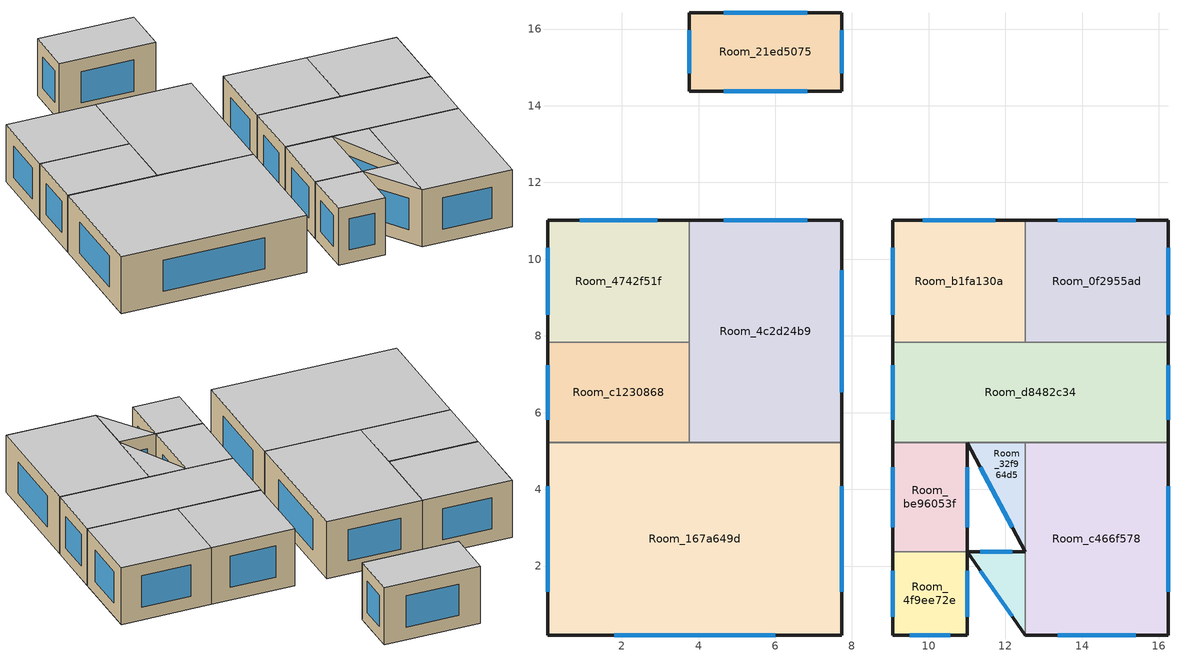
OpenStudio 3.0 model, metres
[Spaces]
Room_21ed5075
 floor adiabatic (Generic Interior Floor): 7.74,16.43 7.74,14.38 3.76,14.38 3.76,16.43 z0
 wall outside: 3.76,14.38 7.74,14.38 7.74,16.43 3.76,16.43 3.76,14.38 z0:2.5
 window: 4.66,14.38 6.84,14.38 / 7.74,14.84 7.74,15.97 / 6.84,16.43 4.66,16.43 / 3.76,15.97 3.76,14.84 z0.57:1.93
 ceiling adiabatic (Generic Interior Ceiling): 7.74,14.38 7.74,16.43 3.76,16.43 3.76,14.38 z2.5
Room_0f2955ad
 floor adiabatic (Generic Interior Floor): 16.24,11.02 16.24,7.83 12.52,7.83 12.52,11.02 z0
 wall outside: 16.24,7.83 16.24,11.02 12.52,11.02 z0:2.5
 wall to Room_d8482c34: 12.52,7.83 16.24,7.83 z0:2.5
 wall to Room_b1fa130a: 12.52,11.02 12.52,7.83 z0:2.5
 window: 16.24,8.55 16.24,10.3 / 15.4,11.02 13.36,11.02 z0.57:1.93
 ceiling adiabatic (Generic Interior Ceiling): 16.24,7.83 16.24,11.02 12.52,11.02 12.52,7.83 z2.5
Room_b1fa130a
 floor adiabatic (Generic Interior Floor): 12.52,11.02 12.52,7.83 9.06,7.83 9.06,11.02 z0
 wall outside: 12.52,11.02 9.06,11.02 9.06,7.83 z0:2.5
 wall to Room_d8482c34: 9.06,7.83 12.52,7.83 z0:2.5
 window: 11.74,11.02 9.84,11.02 / 9.06,10.3 9.06,8.55 z0.57:1.93
 ceiling adiabatic (Generic Interior Ceiling): 12.52,7.83 12.52,11.02 9.06,11.02 9.06,7.83 z2.5
Room_d8482c34
 floor adiabatic (Generic Interior Floor): 16.24,7.83 16.24,5.22 9.06,5.22 9.06,7.83 z0
 wall outside: 16.24,5.22 16.24,7.83 / 9.06,7.83 9.06,5.22 z0:2.5
 wall to Room_be96053f: 9.06,5.22 11,5.22 z0:2.5
 wall to Room_32f964d5: 11,5.22 12.52,5.22 z0:2.5
 wall to Room_c466f578: 12.52,5.22 16.24,5.22 z0:2.5
 window: 16.24,5.81 16.24,7.24 / 9.06,7.24 9.06,5.81 z0.57:1.93
 ceiling adiabatic (Generic Interior Ceiling): 16.24,5.22 16.24,7.83 9.06,7.83 9.06,5.22 z2.5
Room_32f964d5
 floor adiabatic (Generic Interior Floor): 11,5.22 12.52,5.22 12.52,2.37 z0
 wall outside: 11,5.22 12.52,2.37 z0:2.5
 wall to Room_c466f578: 12.52,2.37 12.52,5.22 z0:2.5
 window: 11.34,4.58 12.18,3.02 z0.57:1.93
 ceiling adiabatic (Generic Interior Ceiling): 12.52,2.37 12.52,5.22 11,5.22 z2.5
Room_be96053f
 floor adiabatic (Generic Interior Floor): 11,5.22 11,2.37 9.06,2.37 9.06,5.22 z0
 wall outside: 11,2.37 11,5.22 / 9.06,5.22 9.06,2.37 z0:2.5
 wall to Room_4f9ee72e: 9.06,2.37 11,2.37 z0:2.5
 window: 11,3.02 11,4.57 / 9.06,4.57 9.06,3.02 z0.57:1.93
 ceiling adiabatic (Generic Interior Ceiling): 11,2.37 11,5.22 9.06,5.22 9.06,2.37 z2.5
Room_c466f578
 floor adiabatic (Generic Interior Floor): 16.24,5.22 16.24,0.19 12.52,0.19 12.52,5.22 z0
 wall outside: 12.52,0.19 16.24,0.19 16.24,5.22 z0:2.5
 wall to Room_b33eab3d: 12.52,2.37 12.52,0.19 z0:2.5
 window: 13.36,0.19 15.4,0.19 / 16.24,1.33 16.24,4.08 z0.57:1.93
 ceiling adiabatic (Generic Interior Ceiling): 16.24,0.19 16.24,5.22 12.52,5.22 12.52,0.19 z2.5
Room_4f9ee72e
 floor adiabatic (Generic Interior Floor): 11,2.37 11,0.19 9.06,0.19 9.06,2.37 z0
 wall outside: 9.06,2.37 9.06,0.19 11,0.19 11,2.37 z0:2.5
 window: 9.5,0.19 10.56,0.19 / 11,0.68 11,1.88 / 9.06,1.88 9.06,0.68 z0.57:1.93
 ceiling adiabatic (Generic Interior Ceiling): 11,0.19 11,2.37 9.06,2.37 9.06,0.19 z2.5
Room_b33eab3d
 floor adiabatic (Generic Interior Floor): 11,2.37 12.52,2.37 12.52,0.19 z0
 wall outside: 12.52,2.37 11,2.37 12.52,0.19 z0:2.5
 window: 11.35,1.88 12.18,0.69 / 12.18,2.37 11.35,2.37 z0.57:1.93
 ceiling adiabatic (Generic Interior Ceiling): 12.52,0.19 12.52,2.37 11,2.37 z2.5
Room_4742f51f
 floor adiabatic (Generic Interior Floor): 3.76,11.02 3.76,7.83 0.06,7.83 0.06,11.02 z0
 wall outside: 3.76,11.02 0.06,11.02 0.06,7.83 z0:2.5
 wall to Room_c1230868: 0.06,7.83 3.76,7.83 z0:2.5
 wall to Room_4c2d24b9: 3.76,7.83 3.76,11.02 z0:2.5
 window: 2.92,11.02 0.9,11.02 / 0.06,10.3 0.06,8.55 z0.57:1.93
 ceiling adiabatic (Generic Interior Ceiling): 3.76,7.83 3.76,11.02 0.06,11.02 0.06,7.83 z2.5
Room_c1230868
 floor adiabatic (Generic Interior Floor): 3.76,7.83 3.76,5.22 0.06,5.22 0.06,7.83 z0
 wall outside: 0.06,7.83 0.06,5.22 z0:2.5
 wall to Room_167a649d: 0.06,5.22 3.76,5.22 z0:2.5
 wall to Room_4c2d24b9: 3.76,5.22 3.76,7.83 z0:2.5
 window: 0.06,7.24 0.06,5.81 z0.57:1.93
 ceiling adiabatic (Generic Interior Ceiling): 3.76,5.22 3.76,7.83 0.06,7.83 0.06,5.22 z2.5
Room_4c2d24b9
 floor adiabatic (Generic Interior Floor): 7.74,11.02 7.74,5.22 3.76,5.22 3.76,11.02 z0
 wall outside: 7.74,5.22 7.74,11.02 3.76,11.02 z0:2.5
 wall to Room_167a649d: 3.76,5.22 7.74,5.22 z0:2.5
 window: 7.74,6.53 7.74,9.71 / 6.84,11.02 4.66,11.02 z0.57:1.93
 ceiling adiabatic (Generic Interior Ceiling): 7.74,5.22 7.74,11.02 3.76,11.02 3.76,5.22 z2.5
Room_167a649d
 floor adiabatic (Generic Interior Floor): 7.74,5.22 7.74,0.19 0.06,0.19 0.06,5.22 z0
 wall outside: 0.06,5.22 0.06,0.19 7.74,0.19 7.74,5.22 z0:2.5
 window: 0.06,4.08 0.06,1.33 / 1.8,0.19 6,0.19 / 7.74,1.33 7.74,4.08 z0.57:1.93
 ceiling adiabatic (Generic Interior Ceiling): 7.74,0.19 7.74,5.22 0.06,5.22 0.06,0.19 z2.5
[Building]
Building 1: North Axis {deg}=-0; Default Construction Set=Default Generic Construction Set; Standards Building Type=MediumOffice
[Site]
Site 1: Terrain=City
[SizingPeriod:DesignDay] Barometric Pressure {Pa}=101253; Sky Clearness=0; Snow Indicator=0; Day of Month=21; Daylight Saving Time Indicator=0; Dry-Bulb Temperature Range Modifier Type=DefaultMultipliers
Name | Maximum Dry-Bulb Temperature {C} | Daily Dry-Bulb Temperature Range {deltaC} | Humidity Indicating Conditions at Maximum Dry-Bulb | Wind Speed {m/s} | Wind Direction {deg} | Month | Day Type | Humidity Indicating Type | Solar Model Indicator | ASHRAE Taub | ASHRAE Taud
Boston Logan IntL Arpt Ann Htg 99.6% Condns DB | -13.6 | 0 | -13.6 | 7.2 | 320 | 1 | WinterDesignDay | Wetbulb | ASHRAEClearSky
Boston Logan IntL Arpt Ann Hum_n 99.6% Condns DP=>MCDB | -12 | 0 | -24.4 | 7.2 | 320 | 1 | WinterDesignDay | Dewpoint | ASHRAEClearSky
Boston Logan IntL Arpt Ann Htg Wind 99.6% Condns WS=>MCDB | 2.1 | 0 | 2.1 | 14.1 | 320 | 1 | WinterDesignDay | Wetbulb | ASHRAEClearSky
Boston Logan IntL Arpt Ann Clg .4% Condns DB=>MWB | 32.7 | 8.4 | 22.9 | 6.3 | 270 | 7 | SummerDesignDay | Wetbulb | ASHRAETau | 0.488 | 1.95
Boston Logan IntL Arpt Ann Clg .4% Condns WB=>MDB | 30.2 | 8.4 | 24.6 | 6.3 | 270 | 7 | SummerDesignDay | Wetbulb | ASHRAETau | 0.488 | 1.95
Boston Logan IntL Arpt Ann Clg .4% Condns DP=>MDB | 27.3 | 8.4 | 22.8 | 6.3 | 270 | 7 | SummerDesignDay | Dewpoint | ASHRAETau | 0.488 | 1.95
Boston Logan IntL Arpt Ann Clg .4% Condns Enth=>MDB | 30.6 | 8.4 | 74100 | 6.3 | 270 | 7 | SummerDesignDay | Enthalpy | ASHRAETau | 0.488 | 1.95
[Material]
Name | Roughness | Thickness {m} | Conductivity {W/m-K} | Density {kg/m3} | Specific Heat {J/kg-K} | Thermal Absorptance | Solar Absorptance | Visible Absorptance
Generic Roof Membrane | MediumRough | 0.01 | 0.16 | 1120 | 1460 | 0.9 | 0.65 | 0.65
Generic Acoustic Tile | MediumSmooth | 0.02 | 0.06 | 368 | 590 | 0.9 | 0.2 | 0.2
Generic 25mm Wood | MediumSmooth | 0.0254 | 0.15 | 608 | 1630 | 0.9 | 0.5 | 0.5
Generic HW Concrete | MediumRough | 0.2 | 1.95 | 2240 | 900 | 0.9 | 0.8 | 0.8
Generic Gypsum Board | MediumSmooth | 0.0127 | 0.16 | 800 | 1090 | 0.9 | 0.5 | 0.5
Generic Wall Air Gap | Smooth | 0.1 | 0.667 | 1.28 | 1000 | 0.9 | 0.7 | 0.7
Generic Ceiling Air Gap | Smooth | 0.1 | 0.556 | 1.28 | 1000 | 0.9 | 0.7 | 0.7
Generic Brick | MediumRough | 0.1 | 0.9 | 1920 | 790 | 0.9 | 0.65 | 0.65
Generic 50mm Insulation; Generic 25mm Insulation | MediumRough | 0.05 | 0.03 | 43 | 1210 | 0.9 | 0.7 | 0.7
Generic Painted Metal | Smooth | 0.0015 | 45 | 7690 | 410 | 0.9 | 0.5 | 0.5
Generic LW Concrete | MediumRough | 0.1 | 0.53 | 1280 | 840 | 0.9 | 0.8 | 0.8
Material 1 | Smooth | 0.1 | 0.1 | 0.1 | 100 |  | 0.65 | 0.65
[WindowMaterial:Gas]
Generic Window Air Gap: Gas Type=Air; Thickness {m}=0.0127
[WindowMaterial:Glazing] Optical Data Type=SpectralAverage; Thickness {m}=0.006; Infrared Transmittance at Normal Incidence=0; Front Side Infrared Hemispherical Emissivity=0.84; Conductivity {W/m-K}=1; Dirt Correction Factor for Solar and Visible Transmittance=1; Solar Diffusing=No
Name | Solar Transmittance at Normal Incidence | Front Side Solar Reflectance at Normal Incidence | Back Side Solar Reflectance at Normal Incidence | Visible Transmittance at Normal Incidence | Front Side Visible Reflectance at Normal Incidence | Back Side Visible Reflectance at Normal Incidence | Back Side Infrared Hemispherical Emissivity
Generic Low-e Glass | 0.45 | 0.36 | 0.36 | 0.71 | 0.21 | 0.21 | 0.047
Generic Clear Glass | 0.77 | 0.07 | 0.07 | 0.88 | 0.08 | 0.08 | 0.84
[Construction]
Generic Interior Door: Generic 25mm Wood
Generic Single Pane: Generic Clear Glass
Generic Shade: Material 1
Generic Interior Ceiling: Generic LW Concrete, Generic Ceiling Air Gap, Generic Acoustic Tile
Generic Interior Wall: Generic Gypsum Board, Generic Wall Air Gap, Generic Gypsum Board
Generic Exposed Floor: Generic Painted Metal, Generic Ceiling Air Gap, Generic 50mm Insulation, Generic LW Concrete
Generic Interior Floor: Generic Acoustic Tile, Generic Ceiling Air Gap, Generic LW Concrete
Generic Ground Slab: Generic 50mm Insulation, Generic HW Concrete
Generic Roof: Generic Roof Membrane, Generic 50mm Insulation, Generic LW Concrete, Generic Ceiling Air Gap, Generic Acoustic Tile
Generic Exterior Wall: Generic Brick, Generic LW Concrete, Generic 50mm Insulation, Generic Wall Air Gap, Generic Gypsum Board
Generic Underground Wall: Generic 50mm Insulation, Generic HW Concrete, Generic Wall Air Gap, Generic Gypsum Board
Generic Underground Roof: Generic 50mm Insulation, Generic HW Concrete, Generic Ceiling Air Gap, Generic Acoustic Tile
Generic Double Pane: Generic Low-e Glass, Generic Window Air Gap, Generic Clear Glass
Generic Exterior Door: Generic Painted Metal, Generic 25mm Insulation, Generic Painted Metal
[Construction:AirBoundary]
Generic Air Boundary: GroupedZones, GroupedZones, None, 0
[DefaultConstructionSet]
Default Generic Construction Set: Default Exterior Surface Constructions=Default Surface Constructions 2; Default Interior Surface Constructions=Default Surface Constructions 1; Default Ground Contact Surface Constructions=Default Surface Constructions 3; Default Exterior SubSurface Constructions=Default Sub Surface Constructions 2; Default Interior SubSurface Constructions=Default Sub Surface Constructions 1; Interior Partition Construction=Generic Air Boundary; Space Shading Construction=Generic Shade; Adiabatic Surface Construction=Generic Interior Wall
[DefaultSurfaceConstructions]
Name | Floor Construction | Wall Construction | Roof Ceiling Construction
Default Surface Constructions 1 | Generic Interior Floor | Generic Interior Wall | Generic Interior Ceiling
Default Surface Constructions 2 | Generic Exposed Floor | Generic Exterior Wall | Generic Roof
Default Surface Constructions 3 | Generic Ground Slab | Generic Underground Wall | Generic Underground Roof
[DefaultSubSurfaceConstructions]
Name | Fixed Window Construction | Operable Window Construction | Door Construction | Glass Door Construction | Overhead Door Construction | Skylight Construction
Default Sub Surface Constructions 1 | Generic Single Pane | Generic Single Pane | Generic Interior Door | Generic Single Pane
Default Sub Surface Constructions 2 | Generic Double Pane | Generic Double Pane | Generic Exterior Door | Generic Double Pane | Generic Exterior Door | Generic Double Pane
[SpaceType]
Generic Office Program: Design Specification Outdoor Air Object=Generic Office Ventilation
[People:Definition]
Generic Office People: Number of People Calculation Method=People/Area; People per Space Floor Area {person/m2}=0.0565; Fraction Radiant=0.3; Sensible Heat Fraction=Autocalculate
[People]
Generic Office People: People Definition=Generic Office People; Space or SpaceType=Generic Office Program; Number of People Schedule=Generic Office Occupancy; Activity Level Schedule=Seated Adult Activity; Multiplier=1
[Lights:Definition]
Generic Office Lighting: Design Level Calculation Method=Watts/Area; Watts per Space Floor Area {W/m2}=10.55; Fraction Radiant=0.7; Fraction Visible=0.2; Return Air Fraction=0
[Lights]
Generic Office Lighting: Lights Definition=Generic Office Lighting; Space or SpaceType=Generic Office Program; Schedule=Generic Office Lighting; Fraction Replaceable=1
[ElectricEquipment:Definition]
Generic Office Equipment: Design Level Calculation Method=Watts/Area; Watts per Space Floor Area {W/m2}=10.33; Fraction Latent=0; Fraction Radiant=0.5; Fraction Lost=0
[ElectricEquipment]
Generic Office Equipment: Electric Equipment Definition=Generic Office Equipment; Space or SpaceType=Generic Office Program; Schedule=Generic Office Equipment
[SpaceInfiltration:DesignFlowRate]
Generic Office Infiltration: Space or SpaceType=Generic Office Program; Schedule=Generic Office Infiltration; Design Flow Rate Calculation Method=Flow/ExteriorArea; Flow per Exterior Surface Area {m3/s-m2}=0.0002266; Constant Term Coefficient=1; Temperature Term Coefficient=0; Velocity Term Coefficient=0
[DesignSpecification:OutdoorAir]
Generic Office Ventilation: Outdoor Air Flow per Person {m3/s-person}=0.00236; Outdoor Air Flow per Floor Area {m3/s-m2}=0.000305; Outdoor Air Flow Rate {m3/s}=0; Outdoor Air Flow Air Changes per Hour {1/hr}=0
[Space] Space Type=Generic Office Program; Building Story=Story_992919e5
Name | Thermal Zone
Room_21ed5075 | Room_21ed5075
Room_0f2955ad | Room_0f2955ad
Room_b1fa130a | Room_b1fa130a
Room_d8482c34 | Room_d8482c34
Room_32f964d5 | Room_32f964d5
Room_be96053f | Room_be96053f
Room_c466f578 | Room_c466f578
Room_4f9ee72e | Room_4f9ee72e
Room_b33eab3d | Room_b33eab3d
Room_4742f51f | Room_4742f51f
Room_c1230868 | Room_c1230868
Room_4c2d24b9 | Room_4c2d24b9
Room_167a649d | Room_167a649d
[ThermalZone] Use Ideal Air Loads=No
Name | Thermostat
Room_21ed5075 | Thermostat Setpoint Dual Setpoint 1
Room_0f2955ad | Thermostat Setpoint Dual Setpoint 2
Room_b1fa130a | Thermostat Setpoint Dual Setpoint 3
Room_d8482c34 | Thermostat Setpoint Dual Setpoint 4
Room_32f964d5 | Thermostat Setpoint Dual Setpoint 5
Room_be96053f | Thermostat Setpoint Dual Setpoint 6
Room_c466f578 | Thermostat Setpoint Dual Setpoint 7
Room_4f9ee72e | Thermostat Setpoint Dual Setpoint 8
Room_b33eab3d | Thermostat Setpoint Dual Setpoint 9
Room_4742f51f | Thermostat Setpoint Dual Setpoint 10
Room_c1230868 | Thermostat Setpoint Dual Setpoint 11
Room_4c2d24b9 | Thermostat Setpoint Dual Setpoint 12
Room_167a649d | Thermostat Setpoint Dual Setpoint 13
[Sizing:Zone] Zone Cooling Design Supply Air Temperature Input Method=SupplyAirTemperature; Zone Cooling Design Supply Air Temperature {C}=14; Zone Cooling Design Supply Air Temperature Difference {deltaC}=11.11; Zone Heating Design Supply Air Temperature Input Method=SupplyAirTemperature; Zone Heating Design Supply Air Temperature {C}=40; Zone Heating Design Supply Air Temperature Difference {deltaC}=11.11; Zone Cooling Design Supply Air Humidity Ratio {kg-H2O/kg-air}=0.0085; Zone Heating Design Supply Air Humidity Ratio {kg-H2O/kg-air}=0.008; Cooling Design Air Flow Method=DesignDay; Heating Design Air Flow Method=DesignDay; Account for Dedicated Outdoor Air System=No; Dedicated Outdoor Air System Control Strategy=NeutralSupplyAir; Dedicated Outdoor Air Low Setpoint Temperature for Design {C}=autosize; Dedicated Outdoor Air High Setpoint Temperature for Design {C}=autosize
Room_21ed5075; Room_0f2955ad; Room_b1fa130a; Room_d8482c34; Room_32f964d5; Room_be96053f; Room_c466f578; Room_4f9ee72e; Room_b33eab3d; Room_4742f51f; Room_c1230868; Room_4c2d24b9; Room_167a649d
[Zone equipment]
Room_21ed5075: Room_21ed5075 Ideal Loads Air System
Room_0f2955ad: Room_0f2955ad Ideal Loads Air System
Room_b1fa130a: Room_b1fa130a Ideal Loads Air System
Room_d8482c34: Room_d8482c34 Ideal Loads Air System
Room_32f964d5: Room_32f964d5 Ideal Loads Air System
Room_be96053f: Room_be96053f Ideal Loads Air System
Room_c466f578: Room_c466f578 Ideal Loads Air System
Room_4f9ee72e: Room_4f9ee72e Ideal Loads Air System
Room_b33eab3d: Room_b33eab3d Ideal Loads Air System
Room_4742f51f: Room_4742f51f Ideal Loads Air System
Room_c1230868: Room_c1230868 Ideal Loads Air System
Room_4c2d24b9: Room_4c2d24b9 Ideal Loads Air System
Room_167a649d: Room_167a649d Ideal Loads Air System
[BuildingStory]
Story_992919e5
[ThermostatSetpoint:DualSetpoint] Heating Setpoint Temperature Schedule=Generic Office Heating; Cooling Setpoint Temperature Schedule=Generic Office Cooling
Thermostat Setpoint Dual Setpoint 1; Thermostat Setpoint Dual Setpoint 2; Thermostat Setpoint Dual Setpoint 3; Thermostat Setpoint Dual Setpoint 4; Thermostat Setpoint Dual Setpoint 5; Thermostat Setpoint Dual Setpoint 6; Thermostat Setpoint Dual Setpoint 7; Thermostat Setpoint Dual Setpoint 8; Thermostat Setpoint Dual Setpoint 9; Thermostat Setpoint Dual Setpoint 10; Thermostat Setpoint Dual Setpoint 11; Thermostat Setpoint Dual Setpoint 12; Thermostat Setpoint Dual Setpoint 13
[ZoneHVAC:IdealLoadsAirSystem] Maximum Heating Supply Air Temperature {C}=50; Minimum Cooling Supply Air Temperature {C}=13; Heating Limit=LimitCapacity; Maximum Sensible Heating Capacity {W}=autosize; Cooling Limit=LimitFlowRateAndCapacity; Maximum Cooling Air Flow Rate {m3/s}=autosize; Maximum Total Cooling Capacity {W}=autosize; Demand Controlled Ventilation Type=None; Outdoor Air Economizer Type=DifferentialDryBulb; Sensible Heat Recovery Effectiveness=0; Latent Heat Recovery Effectiveness=0
Room_21ed5075 Ideal Loads Air System; Room_0f2955ad Ideal Loads Air System; Room_b1fa130a Ideal Loads Air System; Room_d8482c34 Ideal Loads Air System; Room_32f964d5 Ideal Loads Air System; Room_be96053f Ideal Loads Air System; Room_c466f578 Ideal Loads Air System; Room_4f9ee72e Ideal Loads Air System; Room_b33eab3d Ideal Loads Air System; Room_4742f51f Ideal Loads Air System; Room_c1230868 Ideal Loads Air System; Room_4c2d24b9 Ideal Loads Air System; Room_167a649d Ideal Loads Air System
[Schedule:Ruleset]
Name | Default Day Schedule | Summer Design Day Schedule | Winter Design Day Schedule | Holiday Schedule
Generic Office Infiltration | Schedule Day 1 | OfficeMedium INFIL_SCH_PNNL_Wkdy_SmrDsn 1 | OfficeMedium INFIL_SCH_PNNL_Sat_WntrDsn 1 | OfficeMedium INFIL_SCH_PNNL_Default 1
Generic Office Heating | Schedule Day 4 | OfficeMedium HTGSETP_SCH_YES_OPTIMUM_Default_SmrDsn 1 | OfficeMedium HTGSETP_SCH_YES_OPTIMUM_WntrDsn 1 | OfficeMedium HTGSETP_SCH_YES_OPTIMUM_Default 1
Generic Office Equipment | Schedule Day 7 | OfficeMedium BLDG_EQUIP_SCH_2013_SmrDsn 1 | OfficeMedium BLDG_EQUIP_SCH_2013_WntrDsn 1 | OfficeMedium BLDG_EQUIP_SCH_2013_Sat 1
Generic Office Cooling | Schedule Day 10 | OfficeMedium CLGSETP_SCH_YES_OPTIMUM_SmrDsn 1 | OfficeMedium CLGSETP_SCH_YES_OPTIMUM_Default_WntrDsn 1 | OfficeMedium CLGSETP_SCH_YES_OPTIMUM_Default 1
Seated Adult Activity | Schedule Day 13
Generic Office Lighting | Schedule Day 14 | OfficeMedium BLDG_LIGHT_SCH_2013_SmrDsn 1 | OfficeMedium BLDG_LIGHT_SCH_2013_WntrDsn 1 | OfficeMedium BLDG_LIGHT_SCH_2013_Sat 1
Generic Office Occupancy | Schedule Day 17 | OfficeMedium BLDG_OCC_SCH_SmrDsn 1 | OfficeMedium BLDG_OCC_SCH_WntrDsn 1 | OfficeMedium BLDG_OCC_SCH_Default 1
[Schedule:Day]
Schedule Day 1; OfficeMedium INFIL_SCH_PNNL_Default 1; OfficeMedium BLDG_EQUIP_SCH_2013_SmrDsn 1; OfficeMedium BLDG_LIGHT_SCH_2013_SmrDsn 1: 24, 0, 1
OfficeMedium INFIL_SCH_PNNL_Wkdy_SmrDsn 1; Schedule Day 2: 6, 0, 1, 22, 0, 0.25, 24, 0, 1
OfficeMedium INFIL_SCH_PNNL_Sat_WntrDsn 1; Schedule Day 3: 6, 0, 1, 18, 0, 0.25, 24, 0, 1
Schedule Day 4; OfficeMedium HTGSETP_SCH_YES_OPTIMUM_Default 1; OfficeMedium HTGSETP_SCH_YES_OPTIMUM_Default_SmrDsn 1: 24, 0, 15.6
OfficeMedium HTGSETP_SCH_YES_OPTIMUM_WntrDsn 1: 5, 0, 15.6, 6, 0, 17.6, 7, 0, 19.6, 22, 0, 21, 24, 0, 15.6
Schedule Day 5: 5, 0, 15.6, 6, 0, 17.8, 7, 0, 20, 22, 0, 21, 24, 0, 15.6
Schedule Day 6: 5, 0, 15.6, 6, 0, 17.8, 7, 0, 20, 17, 0, 21, 24, 0, 15.6
Schedule Day 7: 6, 0, 0.230755, 18, 0, 0.288107, 24, 0, 0.230755
OfficeMedium BLDG_EQUIP_SCH_2013_Sat 1; Schedule Day 9: 6, 0, 0.230755, 8, 0, 0.381235, 12, 0, 0.476543, 17, 0, 0.33358, 19, 0, 0.285926, 24, 0, 0.230755
OfficeMedium BLDG_EQUIP_SCH_2013_WntrDsn 1; OfficeMedium BLDG_LIGHT_SCH_2013_WntrDsn 1; OfficeMedium BLDG_OCC_SCH_WntrDsn 1: 24, 0, 0
Schedule Day 8: 6, 0, 0.307674, 8, 0, 0.381235, 12, 0, 0.857778, 13, 0, 0.76247, 17, 0, 0.857778, 18, 0, 0.476543, 24, 0, 0.381235
Schedule Day 10; OfficeMedium CLGSETP_SCH_YES_OPTIMUM_Default 1; OfficeMedium CLGSETP_SCH_YES_OPTIMUM_Default_WntrDsn 1: 24, 0, 26.7
OfficeMedium CLGSETP_SCH_YES_OPTIMUM_SmrDsn 1: 5, 0, 26.7, 6, 0, 25.7, 7, 0, 25, 22, 0, 24, 24, 0, 26.7
Schedule Day 11: 5, 0, 26.7, 6, 0, 25.6, 7, 0, 25, 22, 0, 24, 24, 0, 26.7
Schedule Day 12: 5, 0, 26.7, 6, 0, 25.7, 7, 0, 25, 17, 0, 24, 24, 0, 26.7
Schedule Day 13: 24, 0, 120
Schedule Day 14: 6, 0, 0.05, 18, 0, 0.0431163, 24, 0, 0.05
OfficeMedium BLDG_LIGHT_SCH_2013_Sat 1; Schedule Day 16: 6, 0, 0.05, 8, 0, 0.0862326, 12, 0, 0.258698, 17, 0, 0.129349, 19, 0, 0.0431163, 24, 0, 0.05
Schedule Day 15: 5, 0, 0.05, 6, 0, 0.1, 7, 0, 0.0862326, 8, 0, 0.258698, 17, 0, 0.776093, 18, 0, 0.431163, 20, 0, 0.258698, 22, 0, 0.172465, 23, 0, 0.0862326, 24, 0, 0.0431163
Schedule Day 17; OfficeMedium BLDG_OCC_SCH_Default 1: 6, 0, 0, 18, 0, 0.05, 24, 0, 0
OfficeMedium BLDG_OCC_SCH_SmrDsn 1: 6, 0, 0, 22, 0, 1, 24, 0, 0.05
Schedule Day 18: 6, 0, 0, 7, 0, 0.1, 8, 0, 0.2, 12, 0, 0.95, 13, 0, 0.5, 17, 0, 0.95, 18, 0, 0.3, 22, 0, 0.1, 24, 0, 0.05
Schedule Day 19: 6, 0, 0, 8, 0, 0.1, 12, 0, 0.3, 17, 0, 0.1, 19, 0, 0.05, 24, 0, 0
[Schedule:Rule] Apply Sunday=No; Date Specification Type=DateRange; Start Month=1; Start Day=1; End Month=12; End Day=31
Name | Schedule Ruleset | Rule Order | Day Schedule | Apply Monday | Apply Tuesday | Apply Wednesday | Apply Thursday | Apply Friday | Apply Saturday
Schedule Rule 1 | Generic Office Infiltration | 0 | Schedule Day 2 | Yes | Yes | Yes | Yes | Yes | No
Schedule Rule 2 | Generic Office Infiltration | 1 | Schedule Day 3 | No | No | No | No | No | Yes
Schedule Rule 3 | Generic Office Heating | 0 | Schedule Day 5 | Yes | Yes | Yes | Yes | Yes | No
Schedule Rule 4 | Generic Office Heating | 1 | Schedule Day 6 | No | No | No | No | No | Yes
Schedule Rule 5 | Generic Office Equipment | 0 | Schedule Day 8 | Yes | Yes | Yes | Yes | Yes | No
Schedule Rule 6 | Generic Office Equipment | 1 | Schedule Day 9 | No | No | No | No | No | Yes
Schedule Rule 7 | Generic Office Cooling | 0 | Schedule Day 11 | Yes | Yes | Yes | Yes | Yes | No
Schedule Rule 8 | Generic Office Cooling | 1 | Schedule Day 12 | No | No | No | No | No | Yes
Schedule Rule 9 | Generic Office Lighting | 0 | Schedule Day 15 | Yes | Yes | Yes | Yes | Yes | No
Schedule Rule 10 | Generic Office Lighting | 1 | Schedule Day 16 | No | No | No | No | No | Yes
Schedule Rule 11 | Generic Office Occupancy | 0 | Schedule Day 18 | Yes | Yes | Yes | Yes | Yes | No
Schedule Rule 12 | Generic Office Occupancy | 1 | Schedule Day 19 | No | No | No | No | No | Yes
